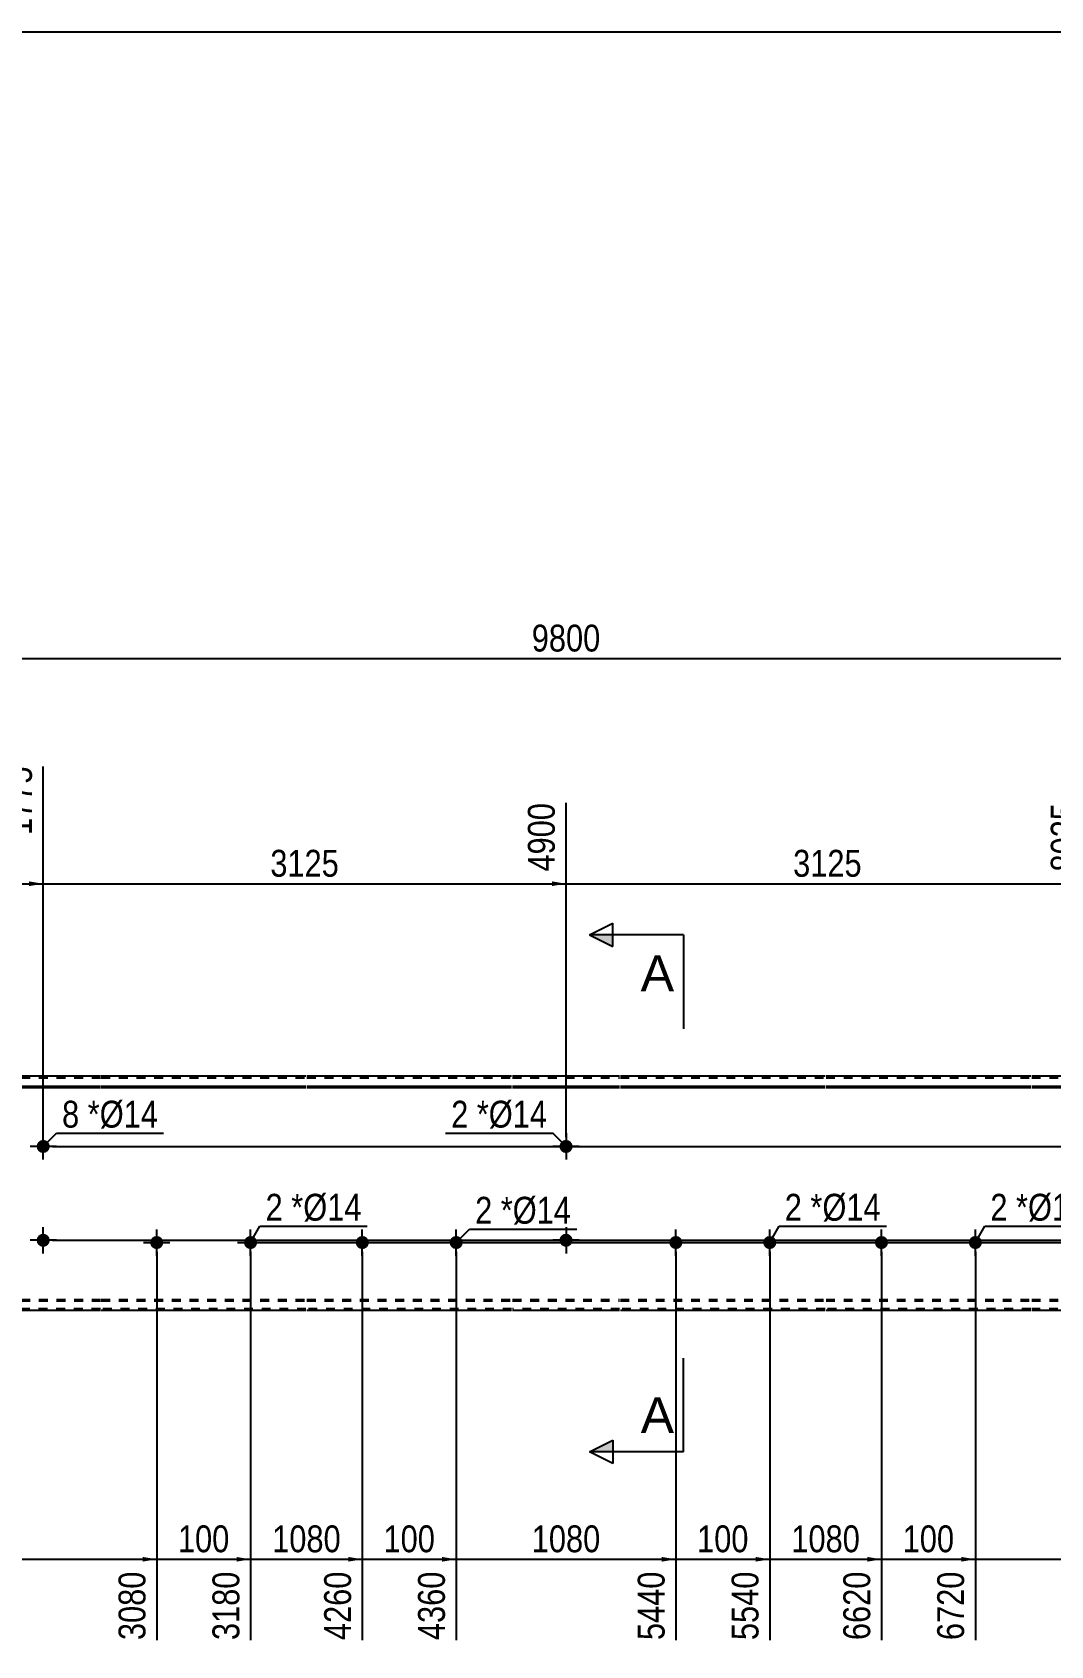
# Model space of a CAD drawing. Header units: millimetres. Extents: x -70 to 333, y -153 to 124.
# Drawn here: x 65.6 to 174.1, y -48.2 to 123.8 of the extents above; entities that cross this region are included whole.
import ezdxf

# ---------------------------------------------------------------- set-up
doc = ezdxf.new("R2010")
doc.units = ezdxf.units.MM
doc.linetypes.add('DXK_LINE_DOT1', pattern=[1.8814, 0.9407, -0.9407])
doc.styles.add('Arial', font='ARIAL.TTF', dxfattribs={"height": 0.2})
doc.styles.add('Arial Narrow', font='ARIALN.TTF', dxfattribs={"height": 0.2})

# ---------------------------------------------------------------- blocks, each defined once
blk = doc.blocks.new('Unknown-629082239-1920')
at = {"color": 5, "linetype": 'Continuous'}
blk.add_line((332.8, 123.75), (-67.2, 123.75), dxfattribs=at)
blk = doc.blocks.new('Part-629082239-1218 - 1203')
at = {"color": 2, "linetype": 'Continuous'}
for p, q in [((0, 12.5), (0, -12.5)), ((8.6, 12.5), (0, 12.5)), ((20.89, 12.5), (8.7, 12.5)), ((30.99, 12.5), (20.99, 12.5)), ((48.28, 12.5), (31.09, 12.5)), ((60.58, 12.5), (48.38, 12.5)), ((72.87, 12.5), (60.68, 12.5)), ((94.77, 12.5), (72.97, 12.5)), ((116.67, 12.5), (94.87, 12.5)), ((128.17, 12.5), (116.77, 12.5)), ((150.07, 12.5), (128.27, 12.5)), ((171.97, 12.5), (150.17, 12.5)), ((184.27, 12.5), (172.07, 12.5)), ((196.56, 12.5), (184.37, 12.5)), ((213.85, 12.5), (196.66, 12.5)), ((223.95, 12.5), (213.95, 12.5)), ((236.25, 12.5), (224.05, 12.5)), ((244.95, 12.5), (236.35, 12.5)), ((244.95, -12.5), (244.95, 12.5)), ((0, 11.44), (8.6, 11.44)), ((0, 11.3), (8.6, 11.3)), ((8.7, 11.44), (20.89, 11.44)), ((8.7, 11.3), (20.89, 11.3)), ((20.99, 11.44), (30.99, 11.44)), ((20.99, 11.3), (30.99, 11.3)), ((31.09, 11.44), (48.28, 11.44)), ((31.09, 11.3), (48.28, 11.3)), ((48.38, 11.44), (60.58, 11.44)), ((48.38, 11.3), (60.58, 11.3)), ((60.68, 11.44), (72.87, 11.44)), ((60.68, 11.3), (72.87, 11.3)), ((72.97, 11.44), (94.77, 11.44)), ((72.97, 11.3), (94.77, 11.3)), ((94.87, 11.44), (116.67, 11.44)), ((94.87, 11.3), (116.67, 11.3)), ((116.77, 11.44), (128.17, 11.44)), ((116.77, 11.3), (128.17, 11.3)), ((128.27, 11.44), (150.07, 11.44)), ((128.27, 11.3), (150.07, 11.3)), ((150.17, 11.44), (171.97, 11.44)), ((150.17, 11.3), (171.97, 11.3)), ((172.07, 11.44), (184.27, 11.44)), ((172.07, 11.3), (184.27, 11.3)), ((184.37, 11.44), (196.56, 11.44)), ((184.37, 11.3), (196.56, 11.3)), ((196.66, 11.44), (213.85, 11.44)), ((196.66, 11.3), (213.85, 11.3)), ((213.95, 11.44), (223.95, 11.44)), ((213.95, 11.3), (223.95, 11.3)), ((224.05, 11.44), (236.25, 11.44)), ((224.05, 11.3), (236.25, 11.3)), ((236.35, 11.44), (244.95, 11.44)), ((236.35, 11.3), (244.95, 11.3)), ((8.6, -12.5), (0, -12.5)), ((20.89, -12.5), (8.7, -12.5)), ((30.99, -12.5), (20.99, -12.5)), ((48.28, -12.5), (31.09, -12.5)), ((60.58, -12.5), (48.38, -12.5)), ((72.87, -12.5), (60.68, -12.5)), ((94.77, -12.5), (72.97, -12.5)), ((116.67, -12.5), (94.87, -12.5)), ((128.17, -12.5), (116.77, -12.5)), ((150.07, -12.5), (128.27, -12.5)), ((171.97, -12.5), (150.17, -12.5)), ((184.27, -12.5), (172.07, -12.5)), ((196.56, -12.5), (184.37, -12.5)), ((213.85, -12.5), (196.66, -12.5)), ((223.95, -12.5), (213.95, -12.5)), ((236.25, -12.5), (224.05, -12.5)), ((244.95, -12.5), (236.35, -12.5))]:
    blk.add_line(p, q, dxfattribs=at)
at = {"color": 7, "linetype": 'DXK_LINE_DOT1'}
for p, q in [((0, 12.3), (8.6, 12.3)), ((8.7, 12.3), (20.89, 12.3)), ((20.99, 12.3), (30.99, 12.3)), ((31.09, 12.3), (48.28, 12.3)), ((48.38, 12.3), (60.58, 12.3)), ((60.68, 12.3), (72.87, 12.3)), ((72.97, 12.3), (94.77, 12.3)), ((94.87, 12.3), (116.67, 12.3)), ((116.77, 12.3), (128.17, 12.3)), ((128.27, 12.3), (150.07, 12.3)), ((150.17, 12.3), (171.97, 12.3)), ((172.07, 12.3), (184.27, 12.3)), ((184.37, 12.3), (196.56, 12.3)), ((196.66, 12.3), (213.85, 12.3)), ((213.95, 12.3), (223.95, 12.3)), ((224.05, 12.3), (236.25, 12.3)), ((236.35, 12.3), (244.95, 12.3)), ((0, -11.3), (8.6, -11.3)), ((0, -11.44), (8.6, -11.44)), ((8.7, -11.3), (20.89, -11.3)), ((8.7, -11.44), (20.89, -11.44)), ((20.99, -11.3), (30.99, -11.3)), ((20.99, -11.44), (30.99, -11.44)), ((31.09, -11.3), (48.28, -11.3)), ((31.09, -11.44), (48.28, -11.44)), ((48.38, -11.3), (60.58, -11.3)), ((48.38, -11.44), (60.58, -11.44)), ((60.68, -11.3), (72.87, -11.3)), ((60.68, -11.44), (72.87, -11.44)), ((72.97, -11.3), (94.77, -11.3)), ((72.97, -11.44), (94.77, -11.44)), ((94.87, -11.3), (116.67, -11.3)), ((94.87, -11.44), (116.67, -11.44)), ((116.77, -11.3), (128.17, -11.3)), ((116.77, -11.44), (128.17, -11.44)), ((128.27, -11.3), (150.07, -11.3)), ((128.27, -11.44), (150.07, -11.44)), ((150.17, -11.3), (171.97, -11.3)), ((150.17, -11.44), (171.97, -11.44)), ((172.07, -11.3), (184.27, -11.3)), ((172.07, -11.44), (184.27, -11.44)), ((184.37, -11.3), (196.56, -11.3)), ((184.37, -11.44), (196.56, -11.44)), ((196.66, -11.3), (213.85, -11.3)), ((196.66, -11.44), (213.85, -11.44)), ((213.95, -11.3), (223.95, -11.3)), ((213.95, -11.44), (223.95, -11.44)), ((224.05, -11.3), (236.25, -11.3)), ((224.05, -11.44), (236.25, -11.44)), ((236.35, -11.3), (244.95, -11.3)), ((236.35, -11.44), (244.95, -11.44)), ((8.6, -12.3), (0, -12.3)), ((20.89, -12.3), (8.7, -12.3)), ((30.99, -12.3), (20.99, -12.3)), ((48.28, -12.3), (31.09, -12.3)), ((60.58, -12.3), (48.38, -12.3)), ((72.87, -12.3), (60.68, -12.3)), ((94.77, -12.3), (72.97, -12.3)), ((116.67, -12.3), (94.87, -12.3)), ((128.17, -12.3), (116.77, -12.3)), ((150.07, -12.3), (128.27, -12.3)), ((171.97, -12.3), (150.17, -12.3)), ((184.27, -12.3), (172.07, -12.3)), ((196.56, -12.3), (184.37, -12.3)), ((213.85, -12.3), (196.66, -12.3)), ((223.95, -12.3), (213.95, -12.3)), ((236.25, -12.3), (224.05, -12.3)), ((244.95, -12.3), (236.35, -12.3))]:
    blk.add_line(p, q, dxfattribs=at)
blk = doc.blocks.new('Bolt-629082239-1227 - 1203')
at = {"linetype": 'Continuous'}
for points in [[(1.8, 5, -1), (3.2, 5, -1)], [(66.08, 5, -1), (67.48, 5, -1)]]:
    blk.add_hatch(color=3, dxfattribs=at).paths.add_polyline_path(points)
at = {"color": 3, "linetype": 'Continuous'}
for p, q in [((2.5, 3.6), (2.5, 6.4)), ((66.78, 3.6), (66.78, 6.4)), ((3.9, 5), (1.1, 5)), ((68.18, 5), (65.38, 5))]:
    blk.add_line(p, q, dxfattribs=at)
blk = doc.blocks.new('Bolt-629082239-1228 - 1203')
at = {"linetype": 'Continuous'}
for points in [[(1.8, -5, -1), (3.2, -5, -1)], [(66.08, -5, -1), (67.48, -5, -1)]]:
    blk.add_hatch(color=3, dxfattribs=at).paths.add_polyline_path(points)
at = {"color": 3, "linetype": 'Continuous'}
for p, q in [((3.9, -5), (1.1, -5)), ((2.5, -6.4), (2.5, -3.6)), ((68.18, -5), (65.38, -5)), ((66.78, -6.4), (66.78, -3.6))]:
    blk.add_line(p, q, dxfattribs=at)
blk = doc.blocks.new('Bolt-629082239-1229 - 1203')
at = {"linetype": 'Continuous'}
for points in [[(123.17, 5, -1), (121.77, 5, -1)], [(123.17, -5, -1), (121.77, -5, -1)]]:
    blk.add_hatch(color=3, dxfattribs=at).paths.add_polyline_path(points)
at = {"color": 3, "linetype": 'Continuous'}
for p, q in [((122.47, 6.4), (122.47, 3.6)), ((123.87, 5), (121.07, 5)), ((123.87, -5), (121.07, -5)), ((122.47, -3.6), (122.47, -6.4))]:
    blk.add_line(p, q, dxfattribs=at)
blk = doc.blocks.new('Bolt-629082239-1230 - 1203')
at = {"linetype": 'Continuous'}
for points in [[(78.87, -4.54, -1), (78.87, -5.94, -1)], [(88.87, -4.54, -1), (88.87, -5.94, -1)]]:
    blk.add_hatch(color=3, dxfattribs=at).paths.add_polyline_path(points)
at = {"color": 3, "linetype": 'Continuous'}
for p, q in [((78.87, -6.64), (78.87, -3.84)), ((88.87, -6.64), (88.87, -3.84)), ((77.47, -5.24), (80.27, -5.24)), ((87.47, -5.24), (90.27, -5.24))]:
    blk.add_line(p, q, dxfattribs=at)
blk = doc.blocks.new('Bolt-629082239-1231 - 1203')
at = {"linetype": 'Continuous'}
for points in [[(100.77, -4.54, -1), (100.77, -5.94, -1)], [(110.77, -4.54, -1), (110.77, -5.94, -1)]]:
    blk.add_hatch(color=3, dxfattribs=at).paths.add_polyline_path(points)
at = {"color": 3, "linetype": 'Continuous'}
for p, q in [((100.77, -6.64), (100.77, -3.84)), ((110.77, -6.64), (110.77, -3.84)), ((99.37, -5.24), (102.17, -5.24)), ((109.37, -5.24), (112.17, -5.24))]:
    blk.add_line(p, q, dxfattribs=at)
blk = doc.blocks.new('Bolt-629082239-1232 - 1203')
at = {"linetype": 'Continuous'}
for points in [[(134.17, -4.54, -1), (134.17, -5.94, -1)], [(144.17, -4.54, -1), (144.17, -5.94, -1)]]:
    blk.add_hatch(color=3, dxfattribs=at).paths.add_polyline_path(points)
at = {"color": 3, "linetype": 'Continuous'}
for p, q in [((134.17, -6.64), (134.17, -3.84)), ((144.17, -6.64), (144.17, -3.84)), ((132.77, -5.24), (135.57, -5.24)), ((142.77, -5.24), (145.57, -5.24))]:
    blk.add_line(p, q, dxfattribs=at)
blk = doc.blocks.new('Bolt-629082239-1233 - 1203')
at = {"linetype": 'Continuous'}
for points in [[(156.07, -4.54, -1), (156.07, -5.94, -1)], [(166.07, -4.54, -1), (166.07, -5.94, -1)]]:
    blk.add_hatch(color=3, dxfattribs=at).paths.add_polyline_path(points)
at = {"color": 3, "linetype": 'Continuous'}
for p, q in [((156.07, -6.64), (156.07, -3.84)), ((166.07, -6.64), (166.07, -3.84)), ((154.67, -5.24), (157.47, -5.24)), ((164.67, -5.24), (167.47, -5.24))]:
    blk.add_line(p, q, dxfattribs=at)
blk = doc.blocks.new('StraightDimension-629082239-1353 - 1203')
at = {"linetype": 'Continuous'}
blk.add_hatch(color=7, dxfattribs=at).paths.add_polyline_path([(154.57, -38.75), (156.07, -39), (154.57, -39.25)])
at = {"color": 7, "linetype": 'Continuous'}
for p, q in [((144.17, -6.24), (144.17, -47.61)), ((156.07, -6.24), (156.07, -47.61)), ((144.17, -39), (156.07, -39))]:
    blk.add_line(p, q, dxfattribs=at)
at = {"color": 0}
blk.add_wipeout([(154.38, -38.85), (154.38, -34.65), (145.87, -34.65), (145.87, -38.85)], dxfattribs=at)
at = {"color": 3, "style": 'Arial Narrow'}
blk.add_text('1080', height=2.863, dxfattribs=at).set_placement((146.47, -38.25))
at = {"color": 0, "linetype": 'Continuous'}
blk.add_wipeout([(155.47, -39.7), (151.27, -39.7), (151.27, -48.21), (155.47, -48.21)], dxfattribs=at)
at = {"color": 3, "linetype": 'Continuous', "style": 'Arial Narrow'}
blk.add_text('6620', height=2.863, rotation=90.0002, dxfattribs=at).set_placement((154.87, -47.61))
blk = doc.blocks.new('StraightDimension-629082239-1284 - 1203')
at = {"linetype": 'Continuous'}
blk.add_hatch(color=7, dxfattribs=at).paths.add_polyline_path([(176.67, 33.25), (178.17, 33), (176.67, 32.75)])
at = {"color": 7, "linetype": 'Continuous'}
for p, q in [((122.47, 6), (122.47, 41.61)), ((178.17, 6), (178.17, 41.61)), ((122.47, 33), (178.17, 33))]:
    blk.add_line(p, q, dxfattribs=at)
at = {"color": 0, "linetype": 'Continuous'}
blk.add_wipeout([(177.57, 42.21), (173.37, 42.21), (173.37, 33.7), (177.57, 33.7)], dxfattribs=at)
at = {"color": 0}
blk.add_wipeout([(154.58, 33.15), (154.58, 37.35), (146.06, 37.35), (146.06, 33.15)], dxfattribs=at)
at = {"color": 3, "linetype": 'Continuous', "style": 'Arial Narrow'}
blk.add_text('8025', height=2.863, rotation=90.0002, dxfattribs=at).set_placement((176.97, 34.3))
at = {"color": 3, "style": 'Arial Narrow'}
blk.add_text('3125', height=2.863, dxfattribs=at).set_placement((146.66, 33.75))
blk = doc.blocks.new('StraightDimension-629082239-1357 - 1203')
at = {"linetype": 'Continuous'}
blk.add_hatch(color=7, dxfattribs=at).paths.add_polyline_path([(99.27, -38.75), (100.77, -39), (99.27, -39.25)])
at = {"color": 7, "linetype": 'Continuous'}
for p, q in [((88.87, -6.24), (88.87, -47.61)), ((100.77, -6.24), (100.77, -47.61)), ((88.87, -39), (100.77, -39))]:
    blk.add_line(p, q, dxfattribs=at)
at = {"color": 0}
blk.add_wipeout([(99.08, -38.85), (99.08, -34.65), (90.57, -34.65), (90.57, -38.85)], dxfattribs=at)
at = {"color": 3, "style": 'Arial Narrow'}
blk.add_text('1080', height=2.863, dxfattribs=at).set_placement((91.17, -38.25))
at = {"color": 0, "linetype": 'Continuous'}
blk.add_wipeout([(100.17, -39.7), (95.97, -39.7), (95.97, -48.21), (100.17, -48.21)], dxfattribs=at)
at = {"color": 3, "linetype": 'Continuous', "style": 'Arial Narrow'}
blk.add_text('4260', height=2.863, rotation=90.0002, dxfattribs=at).set_placement((99.57, -47.61))
blk = doc.blocks.new('StraightDimension-629082239-1356 - 1203')
at = {"linetype": 'Continuous'}
blk.add_hatch(color=7, dxfattribs=at).paths.add_polyline_path([(109.27, -38.75), (110.77, -39), (109.27, -39.25)])
at = {"color": 7, "linetype": 'Continuous'}
for p, q in [((100.77, -6.24), (100.77, -47.61)), ((110.77, -6.24), (110.77, -47.61)), ((100.77, -39), (110.77, -39))]:
    blk.add_line(p, q, dxfattribs=at)
at = {"color": 0}
blk.add_wipeout([(109.11, -38.85), (109.11, -34.65), (102.43, -34.65), (102.43, -38.85)], dxfattribs=at)
at = {"color": 3, "style": 'Arial Narrow'}
blk.add_text('100', height=2.863, dxfattribs=at).set_placement((103.03, -38.25))
at = {"color": 0, "linetype": 'Continuous'}
blk.add_wipeout([(110.17, -39.7), (105.97, -39.7), (105.97, -48.21), (110.17, -48.21)], dxfattribs=at)
at = {"color": 3, "linetype": 'Continuous', "style": 'Arial Narrow'}
blk.add_text('4360', height=2.863, rotation=90.0002, dxfattribs=at).set_placement((109.57, -47.61))
blk = doc.blocks.new('StraightDimension-629082239-1419 - 1203')
at = {"linetype": 'Continuous'}
for points in [[(1.5, 56.75), (0, 57), (1.5, 57.25)], [(243.45, 57.25), (244.95, 57), (243.45, 56.75)]]:
    blk.add_hatch(color=7, dxfattribs=at).paths.add_polyline_path(points)
at = {"color": 7, "linetype": 'Continuous'}
for p, q in [((0, 13.5), (0, 59.25)), ((244.95, 13.5), (244.95, 59.25)), ((0, 57), (244.95, 57))]:
    blk.add_line(p, q, dxfattribs=at)
at = {"color": 0}
blk.add_wipeout([(126.73, 57.15), (126.73, 61.35), (118.22, 61.35), (118.22, 57.15)], dxfattribs=at)
at = {"color": 3, "style": 'Arial Narrow'}
blk.add_text('9800', height=2.863, dxfattribs=at).set_placement((118.82, 57.75))
blk = doc.blocks.new('StraightDimension-629082239-1355 - 1203')
at = {"linetype": 'Continuous'}
blk.add_hatch(color=7, dxfattribs=at).paths.add_polyline_path([(132.67, -38.75), (134.17, -39), (132.67, -39.25)])
at = {"color": 7, "linetype": 'Continuous'}
for p, q in [((110.77, -6.24), (110.77, -47.61)), ((134.17, -6.24), (134.17, -47.61)), ((110.77, -39), (134.17, -39))]:
    blk.add_line(p, q, dxfattribs=at)
at = {"color": 0}
blk.add_wipeout([(126.73, -38.85), (126.73, -34.65), (118.22, -34.65), (118.22, -38.85)], dxfattribs=at)
at = {"color": 0, "linetype": 'Continuous'}
blk.add_wipeout([(133.57, -39.7), (129.37, -39.7), (129.37, -48.21), (133.57, -48.21)], dxfattribs=at)
at = {"color": 3, "style": 'Arial Narrow'}
blk.add_text('1080', height=2.863, dxfattribs=at).set_placement((118.82, -38.25))
at = {"color": 3, "linetype": 'Continuous', "style": 'Arial Narrow'}
blk.add_text('5440', height=2.863, rotation=90.0002, dxfattribs=at).set_placement((132.97, -47.61))
blk = doc.blocks.new('StraightDimension-629082239-1286 - 1203')
at = {"linetype": 'Continuous'}
blk.add_hatch(color=7, dxfattribs=at).paths.add_polyline_path([(65.28, 33.25), (66.78, 33), (65.28, 32.75)])
at = {"color": 7, "linetype": 'Continuous'}
for p, q in [((54.48, 6), (54.48, 45.51)), ((66.78, 6), (66.78, 45.51)), ((54.48, 33), (66.78, 33))]:
    blk.add_line(p, q, dxfattribs=at)
at = {"color": 0}
blk.add_wipeout([(63.97, 33.15), (63.97, 37.35), (57.29, 37.35), (57.29, 33.15)], dxfattribs=at)
at = {"color": 3, "style": 'Arial Narrow'}
blk.add_text('200', height=2.863, dxfattribs=at).set_placement((57.89, 33.75))
at = {"color": 0, "linetype": 'Continuous'}
blk.add_wipeout([(66.18, 46.11), (61.98, 46.11), (61.98, 37.6), (66.18, 37.6)], dxfattribs=at)
at = {"color": 3, "linetype": 'Continuous', "style": 'Arial Narrow'}
blk.add_text('1775', height=2.863, rotation=90.0002, dxfattribs=at).set_placement((65.58, 38.2))
blk = doc.blocks.new('StraightDimension-629082239-1354 - 1203')
at = {"linetype": 'Continuous'}
blk.add_hatch(color=7, dxfattribs=at).paths.add_polyline_path([(142.67, -38.75), (144.17, -39), (142.67, -39.25)])
at = {"color": 7, "linetype": 'Continuous'}
for p, q in [((134.17, -6.24), (134.17, -47.61)), ((144.17, -6.24), (144.17, -47.61)), ((134.17, -39), (144.17, -39))]:
    blk.add_line(p, q, dxfattribs=at)
at = {"color": 0}
blk.add_wipeout([(142.51, -38.85), (142.51, -34.65), (135.83, -34.65), (135.83, -38.85)], dxfattribs=at)
at = {"color": 3, "style": 'Arial Narrow'}
blk.add_text('100', height=2.863, dxfattribs=at).set_placement((136.43, -38.25))
at = {"color": 0, "linetype": 'Continuous'}
blk.add_wipeout([(143.57, -39.7), (139.37, -39.7), (139.37, -48.21), (143.57, -48.21)], dxfattribs=at)
at = {"color": 3, "linetype": 'Continuous', "style": 'Arial Narrow'}
blk.add_text('5540', height=2.863, rotation=90.0002, dxfattribs=at).set_placement((142.97, -47.61))
blk = doc.blocks.new('StraightDimension-629082239-1358 - 1203')
at = {"linetype": 'Continuous'}
blk.add_hatch(color=7, dxfattribs=at).paths.add_polyline_path([(87.37, -38.75), (88.87, -39), (87.37, -39.25)])
at = {"color": 7, "linetype": 'Continuous'}
for p, q in [((78.87, -6.24), (78.87, -47.61)), ((88.87, -6.24), (88.87, -47.61)), ((78.87, -39), (88.87, -39))]:
    blk.add_line(p, q, dxfattribs=at)
at = {"color": 0}
blk.add_wipeout([(87.21, -38.85), (87.21, -34.65), (80.53, -34.65), (80.53, -38.85)], dxfattribs=at)
at = {"color": 3, "style": 'Arial Narrow'}
blk.add_text('100', height=2.863, dxfattribs=at).set_placement((81.13, -38.25))
at = {"color": 0, "linetype": 'Continuous'}
blk.add_wipeout([(88.27, -39.7), (84.07, -39.7), (84.07, -48.21), (88.27, -48.21)], dxfattribs=at)
at = {"color": 3, "linetype": 'Continuous', "style": 'Arial Narrow'}
blk.add_text('3180', height=2.863, rotation=90.0002, dxfattribs=at).set_placement((87.67, -47.61))
blk = doc.blocks.new('StraightDimension-629082239-1387 - 1203')
at = {"linetype": 'Continuous'}
for points in [[(254.75, 11), (255, 12.5), (255.25, 11)], [(255.25, 6.5), (255, 5), (254.75, 6.5)]]:
    blk.add_hatch(color=7, dxfattribs=at).paths.add_polyline_path(points)
at = {"color": 7, "linetype": 'Continuous'}
for p, q in [((245.95, 12.5), (257.4, 12.5)), ((255, 5), (255, 12.5)), ((67.78, 5), (257.4, 5))]:
    blk.add_line(p, q, dxfattribs=at)
at = {"color": 0}
blk.add_wipeout([(254.85, 11.18), (250.65, 11.18), (250.65, 6.32), (254.85, 6.32)], dxfattribs=at)
at = {"color": 3, "style": 'Arial Narrow'}
blk.add_text('75', height=2.863, rotation=90.0002, dxfattribs=at).set_placement((254.25, 6.92))
blk = doc.blocks.new('StraightDimension-629082239-1388 - 1203')
at = {"linetype": 'Continuous'}
for points in [[(254.75, 3.5), (255, 5), (255.25, 3.5)], [(255.25, -3.5), (255, -5), (254.75, -3.5)]]:
    blk.add_hatch(color=7, dxfattribs=at).paths.add_polyline_path(points)
at = {"color": 7, "linetype": 'Continuous'}
for p, q in [((67.78, 5), (257.4, 5)), ((255, -5), (255, 5)), ((67.78, -5), (257.4, -5))]:
    blk.add_line(p, q, dxfattribs=at)
at = {"color": 0}
blk.add_wipeout([(254.85, 3.34), (250.65, 3.34), (250.65, -3.34), (254.85, -3.34)], dxfattribs=at)
at = {"color": 3, "style": 'Arial Narrow'}
blk.add_text('100', height=2.863, rotation=90.0002, dxfattribs=at).set_placement((254.25, -2.74))
blk = doc.blocks.new('StraightDimension-629082239-1389 - 1203')
at = {"linetype": 'Continuous'}
for points in [[(255.25, -3.5), (255, -5), (254.75, -3.5)], [(254.75, -6.74), (255, -5.24), (255.25, -6.74)]]:
    blk.add_hatch(color=7, dxfattribs=at).paths.add_polyline_path(points)
at = {"color": 7, "linetype": 'Continuous'}
for p, q in [((67.78, -5), (257.25, -5)), ((255, -5.24), (255, -5)), ((89.87, -5.24), (257.25, -5.24))]:
    blk.add_line(p, q, dxfattribs=at)
at = {"color": 0}
blk.add_wipeout([(259.35, -3.61), (255.15, -3.61), (255.15, -6.64), (259.35, -6.64)], dxfattribs=at)
at = {"color": 3, "style": 'Arial Narrow'}
blk.add_text('2', height=2.86, rotation=90.0002, dxfattribs=at).set_placement((258.75, -6.04))
blk = doc.blocks.new('StraightDimension-629082239-1390 - 1203')
at = {"linetype": 'Continuous'}
for points in [[(254.75, -6.74), (255, -5.24), (255.25, -6.74)], [(255.25, -11), (255, -12.5), (254.75, -11)]]:
    blk.add_hatch(color=7, dxfattribs=at).paths.add_polyline_path(points)
at = {"color": 7, "linetype": 'Continuous'}
for p, q in [((89.87, -5.24), (257.4, -5.24)), ((255, -12.5), (255, -5.24)), ((245.95, -12.5), (257.4, -12.5))]:
    blk.add_line(p, q, dxfattribs=at)
at = {"color": 0}
blk.add_wipeout([(254.85, -6.44), (250.65, -6.44), (250.65, -11.3), (254.85, -11.3)], dxfattribs=at)
at = {"color": 3, "style": 'Arial Narrow'}
blk.add_text('73', height=2.863, rotation=90.0002, dxfattribs=at).set_placement((254.25, -10.7))
blk = doc.blocks.new('StraightDimension-629082239-1285 - 1203')
at = {"linetype": 'Continuous'}
blk.add_hatch(color=7, dxfattribs=at).paths.add_polyline_path([(120.97, 33.25), (122.47, 33), (120.97, 32.75)])
at = {"color": 7, "linetype": 'Continuous'}
for p, q in [((66.78, 6), (66.78, 45.51)), ((122.47, 6), (122.47, 41.61)), ((66.78, 33), (122.47, 33))]:
    blk.add_line(p, q, dxfattribs=at)
at = {"color": 0, "linetype": 'Continuous'}
blk.add_wipeout([(121.87, 42.21), (117.67, 42.21), (117.67, 33.7), (121.87, 33.7)], dxfattribs=at)
at = {"color": 0}
blk.add_wipeout([(98.88, 33.15), (98.88, 37.35), (90.37, 37.35), (90.37, 33.15)], dxfattribs=at)
at = {"color": 3, "linetype": 'Continuous', "style": 'Arial Narrow'}
blk.add_text('4900', height=2.863, rotation=90.0002, dxfattribs=at).set_placement((121.27, 34.3))
at = {"color": 3, "style": 'Arial Narrow'}
blk.add_text('3125', height=2.863, dxfattribs=at).set_placement((90.97, 33.75))
blk = doc.blocks.new('StraightDimension-629082239-1351 - 1203')
at = {"linetype": 'Continuous'}
blk.add_hatch(color=7, dxfattribs=at).paths.add_polyline_path([(243.45, -38.75), (244.95, -39), (243.45, -39.25)])
at = {"color": 7, "linetype": 'Continuous'}
for p, q in [((166.07, -6.24), (166.07, -47.61)), ((244.95, -13.5), (244.95, -47.61)), ((166.07, -39), (244.95, -39))]:
    blk.add_line(p, q, dxfattribs=at)
at = {"color": 0}
blk.add_wipeout([(209.77, -38.85), (209.77, -34.65), (201.25, -34.65), (201.25, -38.85)], dxfattribs=at)
at = {"color": 0, "linetype": 'Continuous'}
blk.add_wipeout([(244.35, -39.7), (240.15, -39.7), (240.15, -48.21), (244.35, -48.21)], dxfattribs=at)
at = {"color": 3, "style": 'Arial Narrow'}
blk.add_text('3080', height=2.863, dxfattribs=at).set_placement((201.85, -38.25))
at = {"color": 3, "linetype": 'Continuous', "style": 'Arial Narrow'}
blk.add_text('9800', height=2.863, rotation=90.0002, dxfattribs=at).set_placement((243.75, -47.61))
blk = doc.blocks.new('StraightDimension-629082239-1352 - 1203')
at = {"linetype": 'Continuous'}
blk.add_hatch(color=7, dxfattribs=at).paths.add_polyline_path([(164.57, -38.75), (166.07, -39), (164.57, -39.25)])
at = {"color": 7, "linetype": 'Continuous'}
for p, q in [((156.07, -6.24), (156.07, -47.61)), ((166.07, -6.24), (166.07, -47.61)), ((156.07, -39), (166.07, -39))]:
    blk.add_line(p, q, dxfattribs=at)
at = {"color": 0}
blk.add_wipeout([(164.41, -38.85), (164.41, -34.65), (157.73, -34.65), (157.73, -38.85)], dxfattribs=at)
at = {"color": 3, "style": 'Arial Narrow'}
blk.add_text('100', height=2.863, dxfattribs=at).set_placement((158.33, -38.25))
at = {"color": 0, "linetype": 'Continuous'}
blk.add_wipeout([(165.47, -39.7), (161.27, -39.7), (161.27, -48.21), (165.47, -48.21)], dxfattribs=at)
at = {"color": 3, "linetype": 'Continuous', "style": 'Arial Narrow'}
blk.add_text('6720', height=2.863, rotation=90.0002, dxfattribs=at).set_placement((164.87, -47.61))
blk = doc.blocks.new('StraightDimension-629082239-1359 - 1203')
at = {"linetype": 'Continuous'}
blk.add_hatch(color=7, dxfattribs=at).paths.add_polyline_path([(77.37, -38.75), (78.87, -39), (77.37, -39.25)])
at = {"color": 7, "linetype": 'Continuous'}
for p, q in [((78.87, -6.24), (78.87, -47.61)), ((0, -13.5), (0, -42.13)), ((0, -39), (78.87, -39))]:
    blk.add_line(p, q, dxfattribs=at)
at = {"color": 0}
blk.add_wipeout([(43.69, -38.85), (43.69, -34.65), (35.18, -34.65), (35.18, -38.85)], dxfattribs=at)
at = {"color": 0, "linetype": 'Continuous'}
for points in [[(-0.6, -39.7), (-4.8, -39.7), (-4.8, -42.73), (-0.6, -42.73)], [(78.27, -39.7), (74.07, -39.7), (74.07, -48.21), (78.27, -48.21)]]:
    blk.add_wipeout(points, dxfattribs=at)
at = {"color": 3, "style": 'Arial Narrow'}
blk.add_text('3080', height=2.863, dxfattribs=at).set_placement((35.78, -38.25))
at = {"color": 3, "linetype": 'Continuous', "style": 'Arial Narrow'}
for s, height, p in [('0', 2.86, (-1.2, -42.13)), ('3080', 2.863, (77.67, -47.61))]:
    blk.add_text(s, height=height, rotation=90.0002, dxfattribs=at).set_placement(p)
blk = doc.blocks.new('SectionMark-629082239-1276 - 1203')
at = {"linetype": 'Continuous'}
for points in [[(127.47, 27.55), (127.47, 26.3), (124.97, 27.55)], [(127.47, -26.3), (127.47, -27.55), (124.97, -27.55)]]:
    blk.add_hatch(color=30, dxfattribs=at).paths.add_polyline_path(points)
at = {"color": 30, "linetype": 'Continuous'}
for p, q in [((124.97, 27.55), (127.47, 28.8)), ((134.97, 27.55), (124.97, 27.55)), ((124.97, 27.55), (127.47, 26.3)), ((127.47, 26.3), (127.47, 28.8)), ((134.97, 27.55), (134.97, 17.55)), ((134.97, -27.55), (134.97, -17.55)), ((124.97, -27.55), (127.47, -26.3)), ((127.47, -26.3), (127.47, -28.8)), ((134.97, -27.55), (124.97, -27.55)), ((127.47, -28.8), (124.97, -27.55))]:
    blk.add_line(p, q, dxfattribs=at)
at = {"color": 0, "linetype": 'Continuous'}
for points in [[(133.97, 21.55), (133.97, 25.55), (130.42, 25.55), (130.42, 21.55)], [(133.97, -25.55), (133.97, -21.55), (130.42, -21.55), (130.42, -25.55)]]:
    blk.add_wipeout(points, dxfattribs=at)
at = {"color": 96, "linetype": 'Continuous', "style": 'Arial'}
for p in [(130.42, 21.55), (130.42, -25.55)]:
    blk.add_text('A', height=3.82, dxfattribs=at).set_placement(p)
blk = doc.blocks.new('MarkSet-629082239-1444 - 1203')
at = {"color": 0}
for points in [[(70.62, 7.01), (70.62, 10.01), (68.79, 10.01), (68.79, 7.01)], [(72.8, 7.01), (72.8, 10.01), (71.52, 10.01), (71.52, 7.01)]]:
    blk.add_wipeout(points, dxfattribs=at)
for points in [[(70.62, 7.01), (70.62, 10.01), (68.79, 10.01), (68.79, 7.01)], [(72.8, 7.01), (72.8, 10.01), (71.52, 10.01), (71.52, 7.01)]]:
    blk.add_wipeout(points, dxfattribs=at)
at = {"color": 7, "linetype": 'Continuous'}
blk.add_line((66.78, 5), (68.19, 6.41), dxfattribs=at)
at = {"color": 3, "style": 'Arial Narrow'}
blk.add_text('8', height=2.86, dxfattribs=at).set_placement((68.79, 7.01))
at = {"color": 0}
blk.add_wipeout([(79.01, 7.01), (79.01, 10.01), (72.8, 10.01), (72.8, 7.01)], dxfattribs=at)
blk.add_wipeout([(79.01, 7.01), (79.01, 10.01), (72.8, 10.01), (72.8, 7.01)], dxfattribs=at)
at = {"color": 7, "linetype": 'Continuous'}
blk.add_line((68.19, 6.41), (79.61, 6.41), dxfattribs=at)
at = {"color": 3, "style": 'Arial Narrow'}
for s, height, p in [('*', 2.86, (71.52, 7.01)), ('Ø14', 2.863, (72.8, 7.01))]:
    blk.add_text(s, height=height, dxfattribs=at).set_placement(p)
blk = doc.blocks.new('Mark-629082239-1451 - 1203')
at = {"color": 0}
for points in [[(112.07, 7.01), (112.07, 10.01), (110.24, 10.01), (110.24, 7.01)], [(114.24, 7.01), (114.24, 10.01), (112.97, 10.01), (112.97, 7.01)]]:
    blk.add_wipeout(points, dxfattribs=at)
for points in [[(112.07, 7.01), (112.07, 10.01), (110.24, 10.01), (110.24, 7.01)], [(114.24, 7.01), (114.24, 10.01), (112.97, 10.01), (112.97, 7.01)]]:
    blk.add_wipeout(points, dxfattribs=at)
at = {"color": 3, "style": 'Arial Narrow'}
blk.add_text('2', height=2.86, dxfattribs=at).set_placement((110.24, 7.01))
at = {"color": 0}
blk.add_wipeout([(120.46, 7.01), (120.46, 10.01), (114.24, 10.01), (114.24, 7.01)], dxfattribs=at)
blk.add_wipeout([(120.46, 7.01), (120.46, 10.01), (114.24, 10.01), (114.24, 7.01)], dxfattribs=at)
at = {"color": 7, "linetype": 'Continuous'}
for p in [(109.64, 6.41), (122.47, 5)]:
    blk.add_line(p, (121.06, 6.41), dxfattribs=at)
at = {"color": 3, "style": 'Arial Narrow'}
for s, height, p in [('*', 2.86, (112.97, 7.01)), ('Ø14', 2.863, (114.24, 7.01))]:
    blk.add_text(s, height=height, dxfattribs=at).set_placement(p)
blk = doc.blocks.new('Mark-629082239-1452 - 1203')
at = {"color": 0}
for points in [[(92.3, -2.91), (92.3, 0.09), (90.47, 0.09), (90.47, -2.91)], [(94.48, -2.91), (94.48, 0.09), (93.2, 0.09), (93.2, -2.91)]]:
    blk.add_wipeout(points, dxfattribs=at)
for points in [[(92.3, -2.91), (92.3, 0.09), (90.47, 0.09), (90.47, -2.91)], [(94.48, -2.91), (94.48, 0.09), (93.2, 0.09), (93.2, -2.91)]]:
    blk.add_wipeout(points, dxfattribs=at)
at = {"color": 7, "linetype": 'Continuous'}
blk.add_line((88.87, -5.24), (89.87, -3.51), dxfattribs=at)
at = {"color": 3, "style": 'Arial Narrow'}
blk.add_text('2', height=2.86, dxfattribs=at).set_placement((90.47, -2.91))
at = {"color": 0}
blk.add_wipeout([(100.69, -2.91), (100.69, 0.09), (94.48, 0.09), (94.48, -2.91)], dxfattribs=at)
blk.add_wipeout([(100.69, -2.91), (100.69, 0.09), (94.48, 0.09), (94.48, -2.91)], dxfattribs=at)
at = {"color": 7, "linetype": 'Continuous'}
blk.add_line((89.87, -3.51), (101.29, -3.51), dxfattribs=at)
at = {"color": 3, "style": 'Arial Narrow'}
for s, height, p in [('Ø14', 2.863, (94.48, -2.91)), ('*', 2.86, (93.2, -2.91))]:
    blk.add_text(s, height=height, dxfattribs=at).set_placement(p)
blk = doc.blocks.new('Mark-629082239-1453 - 1203')
at = {"color": 0}
for points in [[(114.62, -3.23), (114.62, -0.23), (112.79, -0.23), (112.79, -3.23)], [(116.79, -3.23), (116.79, -0.23), (115.52, -0.23), (115.52, -3.23)]]:
    blk.add_wipeout(points, dxfattribs=at)
for points in [[(114.62, -3.23), (114.62, -0.23), (112.79, -0.23), (112.79, -3.23)], [(116.79, -3.23), (116.79, -0.23), (115.52, -0.23), (115.52, -3.23)]]:
    blk.add_wipeout(points, dxfattribs=at)
at = {"color": 7, "linetype": 'Continuous'}
blk.add_line((110.77, -5.24), (112.19, -3.83), dxfattribs=at)
at = {"color": 3, "style": 'Arial Narrow'}
blk.add_text('2', height=2.86, dxfattribs=at).set_placement((112.79, -3.23))
at = {"color": 0}
blk.add_wipeout([(123.01, -3.23), (123.01, -0.23), (116.79, -0.23), (116.79, -3.23)], dxfattribs=at)
blk.add_wipeout([(123.01, -3.23), (123.01, -0.23), (116.79, -0.23), (116.79, -3.23)], dxfattribs=at)
at = {"color": 7, "linetype": 'Continuous'}
blk.add_line((112.19, -3.83), (123.61, -3.83), dxfattribs=at)
at = {"color": 3, "style": 'Arial Narrow'}
for s, height, p in [('*', 2.86, (115.52, -3.23)), ('Ø14', 2.863, (116.79, -3.23))]:
    blk.add_text(s, height=height, dxfattribs=at).set_placement(p)
blk = doc.blocks.new('Mark-629082239-1454 - 1203')
at = {"color": 0}
for points in [[(147.6, -2.91), (147.6, 0.09), (145.77, 0.09), (145.77, -2.91)], [(149.78, -2.91), (149.78, 0.09), (148.5, 0.09), (148.5, -2.91)]]:
    blk.add_wipeout(points, dxfattribs=at)
for points in [[(147.6, -2.91), (147.6, 0.09), (145.77, 0.09), (145.77, -2.91)], [(149.78, -2.91), (149.78, 0.09), (148.5, 0.09), (148.5, -2.91)]]:
    blk.add_wipeout(points, dxfattribs=at)
at = {"color": 7, "linetype": 'Continuous'}
blk.add_line((144.17, -5.24), (145.17, -3.51), dxfattribs=at)
at = {"color": 3, "style": 'Arial Narrow'}
blk.add_text('2', height=2.86, dxfattribs=at).set_placement((145.77, -2.91))
at = {"color": 0}
blk.add_wipeout([(155.99, -2.91), (155.99, 0.09), (149.78, 0.09), (149.78, -2.91)], dxfattribs=at)
blk.add_wipeout([(155.99, -2.91), (155.99, 0.09), (149.78, 0.09), (149.78, -2.91)], dxfattribs=at)
at = {"color": 7, "linetype": 'Continuous'}
blk.add_line((145.17, -3.51), (156.59, -3.51), dxfattribs=at)
at = {"color": 3, "style": 'Arial Narrow'}
for s, height, p in [('Ø14', 2.863, (149.78, -2.91)), ('*', 2.86, (148.5, -2.91))]:
    blk.add_text(s, height=height, dxfattribs=at).set_placement(p)
blk = doc.blocks.new('Mark-629082239-1455 - 1203')
at = {"color": 0}
for points in [[(169.5, -2.91), (169.5, 0.09), (167.67, 0.09), (167.67, -2.91)], [(171.68, -2.91), (171.68, 0.09), (170.4, 0.09), (170.4, -2.91)]]:
    blk.add_wipeout(points, dxfattribs=at)
for points in [[(169.5, -2.91), (169.5, 0.09), (167.67, 0.09), (167.67, -2.91)], [(171.68, -2.91), (171.68, 0.09), (170.4, 0.09), (170.4, -2.91)]]:
    blk.add_wipeout(points, dxfattribs=at)
at = {"color": 7, "linetype": 'Continuous'}
blk.add_line((166.07, -5.24), (167.07, -3.51), dxfattribs=at)
at = {"color": 3, "style": 'Arial Narrow'}
blk.add_text('2', height=2.86, dxfattribs=at).set_placement((167.67, -2.91))
at = {"color": 0}
blk.add_wipeout([(177.89, -2.91), (177.89, 0.09), (171.68, 0.09), (171.68, -2.91)], dxfattribs=at)
blk.add_wipeout([(177.89, -2.91), (177.89, 0.09), (171.68, 0.09), (171.68, -2.91)], dxfattribs=at)
at = {"color": 7, "linetype": 'Continuous'}
blk.add_line((167.07, -3.51), (178.49, -3.51), dxfattribs=at)
at = {"color": 3, "style": 'Arial Narrow'}
for s, height, p in [('Ø14', 2.863, (171.68, -2.91)), ('*', 2.86, (170.4, -2.91))]:
    blk.add_text(s, height=height, dxfattribs=at).set_placement(p)

msp = doc.modelspace()

# ---------------------------------------------------------------- block references
for name in ['Unknown-629082239-1920', 'Part-629082239-1218 - 1203', 'Bolt-629082239-1227 - 1203', 'Bolt-629082239-1229 - 1203', 'Bolt-629082239-1228 - 1203', 'Bolt-629082239-1230 - 1203', 'Bolt-629082239-1231 - 1203', 'Bolt-629082239-1232 - 1203', 'Bolt-629082239-1233 - 1203']:
    msp.add_blockref(name, (0, 0))

# ---------------------------------------------------------------- next in the draw order: block references
for name in ['StraightDimension-629082239-1284 - 1203', 'StraightDimension-629082239-1357 - 1203', 'StraightDimension-629082239-1353 - 1203']:
    msp.add_blockref(name, (0, 0))

# ---------------------------------------------------------------- next in the draw order: block references
for name in ['StraightDimension-629082239-1419 - 1203', 'StraightDimension-629082239-1387 - 1203', 'StraightDimension-629082239-1358 - 1203', 'StraightDimension-629082239-1356 - 1203']:
    msp.add_blockref(name, (0, 0))

# ---------------------------------------------------------------- next in the draw order: block references
for name in ['StraightDimension-629082239-1286 - 1203', 'StraightDimension-629082239-1388 - 1203', 'StraightDimension-629082239-1355 - 1203']:
    msp.add_blockref(name, (0, 0))

# ---------------------------------------------------------------- next in the draw order: block references
for name in ['StraightDimension-629082239-1285 - 1203', 'StraightDimension-629082239-1354 - 1203']:
    msp.add_blockref(name, (0, 0))

# ---------------------------------------------------------------- next in the draw order: block references
for name in ['MarkSet-629082239-1444 - 1203', 'Mark-629082239-1451 - 1203', 'StraightDimension-629082239-1389 - 1203']:
    msp.add_blockref(name, (0, 0))

# ---------------------------------------------------------------- next in the draw order: block references
for name in ['StraightDimension-629082239-1359 - 1203', 'StraightDimension-629082239-1390 - 1203']:
    msp.add_blockref(name, (0, 0))

# ---------------------------------------------------------------- next in the draw order: block references
for name in ['SectionMark-629082239-1276 - 1203', 'Mark-629082239-1452 - 1203', 'Mark-629082239-1454 - 1203', 'Mark-629082239-1455 - 1203', 'Mark-629082239-1453 - 1203', 'StraightDimension-629082239-1351 - 1203']:
    msp.add_blockref(name, (0, 0))

# ---------------------------------------------------------------- next in the draw order: block references
msp.add_blockref('StraightDimension-629082239-1352 - 1203', (0, 0))

doc.saveas('drawing.dxf')
